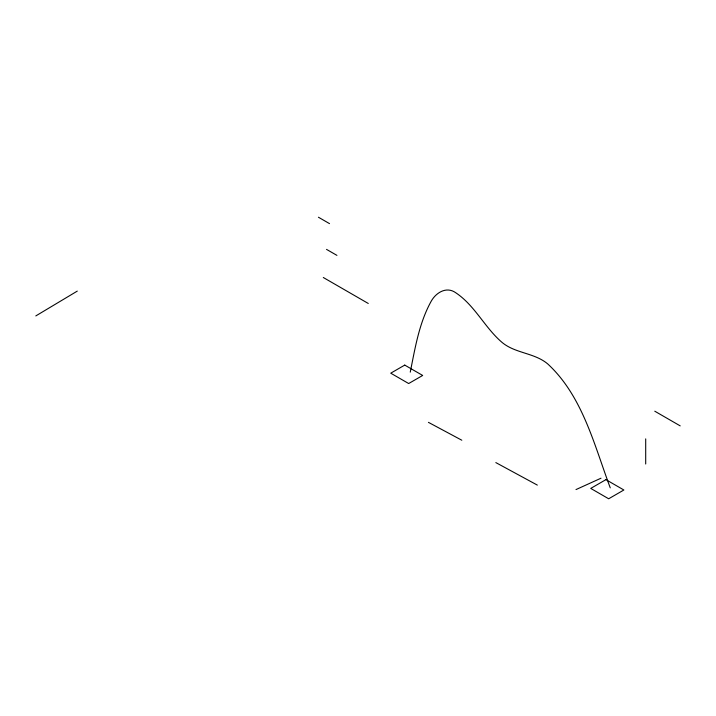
<?xml version="1.0" encoding="UTF-8"?>
<svg xmlns="http://www.w3.org/2000/svg" width="716" height="716" viewBox="0 0 716 716"><rect width="100%" height="100%" fill="white"/><g stroke="black" fill="none" stroke-linecap="round" stroke-linejoin="round"><path stroke-width="1.07" d="M410.259 372.15C415.119 348.03 419.12 322.997 431.211 301.212C435.65 293.238 445.245 286.749 454.213 291.77C474.117 304.112 484.088 326.782 501.486 341.926C514.759 353.525 534.226 352.567 547.695 363.898C582.564 396.046 594.199 444.958 610.256 487.847M35.8 315.926L77.283 291.108M575.995 489.574L601.01 478.207M428.437 422.351L461.811 440.224M495.83 462.59L537.331 485.099M654.773 411.199L680.2 425.877M318.432 217.225L329.512 223.625M326.532 249.383L336.932 255.379M323.301 277.504L368.266 303.468M645.698 438.881L645.698 464.004M404.746 365.097L390.739 373.179L408.675 383.534L422.682 375.452L404.746 365.097M605.933 479.639L590.736 488.41L608.672 498.775L623.869 489.995L605.933 479.639"/></g></svg>
